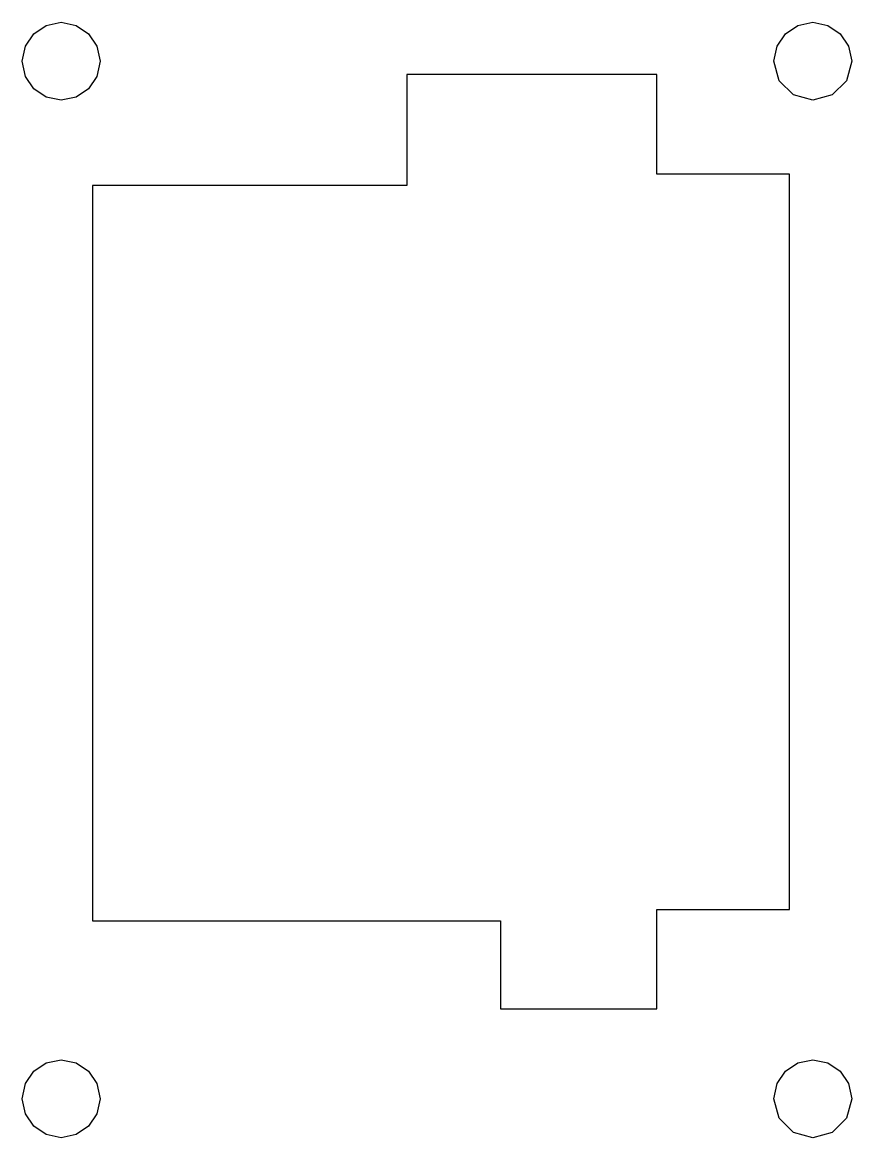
# Model space of a CAD drawing. Extents: x -20 to 20, y -27 to 298.
# Drawn here: x -20.3 to 20.3, y -27.3 to 27.3 of the extents above.
import ezdxf

# ---------------------------------------------------------------- set-up
doc = ezdxf.new("R2010")
doc.units = 0

msp = doc.modelspace()

# ---------------------------------------------------------------- linework, layer by layer
for p, q in [((-19.156512, 27.155596), (-18.415, 27.3053)), ((-18.415, 27.3053), (-17.673488, 27.155596)), ((17.673488, 27.155596), (18.415, 27.3053)), ((18.415, 27.3053), (19.156512, 27.155596)), ((-19.762038, 26.747338), (-19.156512, 27.155596)), ((-17.673488, 27.155596), (-17.067962, 26.747338)), ((17.067962, 26.747338), (17.673488, 27.155596)), ((19.156512, 27.155596), (19.762038, 26.747338)), ((-20.170296, 26.141812), (-19.762038, 26.747338)), ((-17.067962, 26.747338), (-16.659704, 26.141812)), ((16.659704, 26.141812), (17.067962, 26.747338)), ((19.762038, 26.747338), (20.170296, 26.141812)), ((-20.32, 25.4003), (-20.170296, 26.141812)), ((-16.659704, 26.141812), (-16.51, 25.4003)), ((16.51, 25.4003), (16.659704, 26.141812)), ((20.170296, 26.141812), (20.32, 25.4003)), ((-20.170296, 24.658788), (-20.32, 25.4003)), ((-20.32, 25.4003), (-20.32, 25.4003)), ((-16.51, 25.4003), (-16.659704, 24.658788)), ((16.765222, 24.4478), (16.51, 25.4003)), ((16.51, 25.4003), (16.51, 25.4003)), ((20.32, 25.4003), (20.064778, 24.4478)), ((-19.762038, 24.053262), (-20.170296, 24.658788)), ((-16.659704, 24.658788), (-17.067962, 24.053262)), ((10.765, 24.7503), (-1.485, 24.7503)), ((-1.485, 24.7503), (-1.485, 19.3146)), ((10.765, 19.8753), (10.765, 24.7503)), ((-19.156512, 23.645004), (-19.762038, 24.053262)), ((-17.067962, 24.053262), (-17.673488, 23.645004)), ((17.4625, 23.750522), (16.765222, 24.4478)), ((20.064778, 24.4478), (19.3675, 23.750522)), ((-18.415, 23.4953), (-19.156512, 23.645004)), ((-17.673488, 23.645004), (-18.415, 23.4953)), ((18.415, 23.4953), (17.4625, 23.750522)), ((19.3675, 23.750522), (18.415, 23.4953)), ((17.265, 19.8753), (10.765, 19.8753)), ((17.265, -16.1246), (17.265, 19.8753)), ((-1.485, 19.3146), (-16.8741, 19.3146)), ((-16.8741, 19.3146), (-16.8741, -16.6854)), ((10.765, -20.9996), (10.765, -16.1246)), ((10.765, -16.1246), (17.265, -16.1246)), ((-16.8741, -16.6854), (3.115, -16.6854)), ((3.115, -16.6854), (3.115, -20.9996)), ((3.115, -20.9996), (10.765, -20.9996)), ((-19.762038, -24.052562), (-19.156512, -23.644304)), ((-19.156512, -23.644304), (-18.415, -23.4946)), ((-18.415, -23.4946), (-17.673488, -23.644304)), ((-17.673488, -23.644304), (-17.067962, -24.052562)), ((17.067962, -24.052562), (17.673488, -23.644304)), ((17.673488, -23.644304), (18.415, -23.4946)), ((18.415, -23.4946), (19.156512, -23.644304)), ((19.156512, -23.644304), (19.762038, -24.052562)), ((-20.170296, -24.658088), (-19.762038, -24.052562)), ((-17.067962, -24.052562), (-16.659704, -24.658088)), ((16.659704, -24.658088), (17.067962, -24.052562)), ((19.762038, -24.052562), (20.170296, -24.658088)), ((-20.32, -25.3996), (-20.170296, -24.658088)), ((-16.659704, -24.658088), (-16.51, -25.3996)), ((16.51, -25.3996), (16.659704, -24.658088)), ((20.170296, -24.658088), (20.32, -25.3996)), ((-20.170296, -26.141112), (-20.32, -25.3996)), ((-20.32, -25.3996), (-20.32, -25.3996)), ((-16.51, -25.3996), (-16.659704, -26.141112)), ((16.765222, -26.3521), (16.51, -25.3996)), ((16.51, -25.3996), (16.51, -25.3996)), ((20.32, -25.3996), (20.064778, -26.3521)), ((-19.762038, -26.746638), (-20.170296, -26.141112)), ((-16.659704, -26.141112), (-17.067962, -26.746638)), ((-19.156512, -27.154896), (-19.762038, -26.746638)), ((-17.067962, -26.746638), (-17.673488, -27.154896)), ((17.4625, -27.049378), (16.765222, -26.3521)), ((20.064778, -26.3521), (19.3675, -27.049378)), ((-18.415, -27.3046), (-19.156512, -27.154896)), ((-17.673488, -27.154896), (-18.415, -27.3046)), ((18.415, -27.3046), (17.4625, -27.049378)), ((19.3675, -27.049378), (18.415, -27.3046))]:
    msp.add_line(p, q)

doc.saveas('drawing.dxf')
